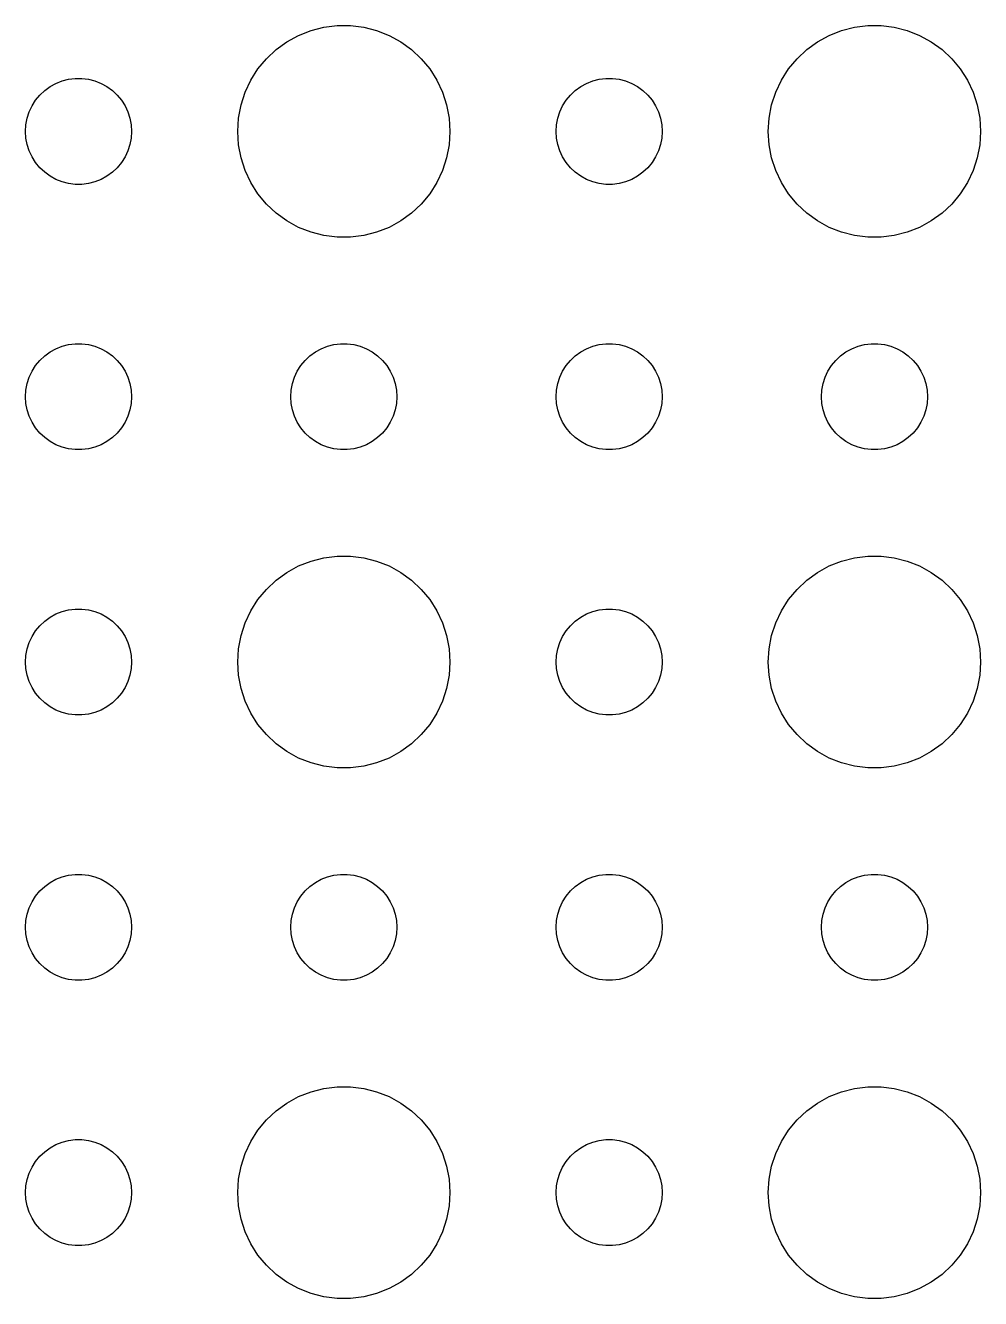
# Model space of a CAD drawing. Header units: metres. Extents: x -142 to 142, y -142 to 142.
# Drawn here: x -69 to -42, y -2.99 to 32.99 of the extents above; entities that cross this region are included whole.
import ezdxf

# ---------------------------------------------------------------- set-up
doc = ezdxf.new("R2010")
doc.units = ezdxf.units.M

msp = doc.modelspace()

# ---------------------------------------------------------------- linework, layer by layer
for p, q in [((-61.2773, 32.7145), (-60.927, 32.8532)), ((-60.927, 32.8532), (-60.5621, 32.9469)), ((-60.5621, 32.9469), (-60.1884, 32.9941)), ((-60.1884, 32.9941), (-59.8116, 32.9941)), ((-59.8116, 32.9941), (-59.4379, 32.9469)), ((-59.4379, 32.9469), (-59.0729, 32.8532)), ((-59.0729, 32.8532), (-58.7227, 32.7145)), ((-46.2773, 32.7145), (-45.927, 32.8532)), ((-45.927, 32.8532), (-45.5621, 32.9469)), ((-45.5621, 32.9469), (-45.1884, 32.9941)), ((-45.1884, 32.9941), (-44.8116, 32.9941)), ((-44.8116, 32.9941), (-44.4379, 32.9469)), ((-44.4379, 32.9469), (-44.0729, 32.8532)), ((-44.0729, 32.8532), (-43.7227, 32.7145)), ((-61.9123, 32.3115), (-61.6075, 32.533)), ((-61.6075, 32.533), (-61.2773, 32.7145)), ((-58.7227, 32.7145), (-58.3925, 32.533)), ((-58.3925, 32.533), (-58.0877, 32.3115)), ((-46.9123, 32.3115), (-46.6075, 32.533)), ((-46.6075, 32.533), (-46.2773, 32.7145)), ((-43.7227, 32.7145), (-43.3925, 32.533)), ((-43.3925, 32.533), (-43.0877, 32.3115)), ((-62.427, 31.7634), (-62.1869, 32.0536)), ((-62.1869, 32.0536), (-61.9123, 32.3115)), ((-58.0877, 32.3115), (-57.8131, 32.0536)), ((-57.8131, 32.0536), (-57.5729, 31.7634)), ((-47.427, 31.7634), (-47.1869, 32.0536)), ((-47.1869, 32.0536), (-46.9123, 32.3115)), ((-43.0877, 32.3115), (-42.8131, 32.0536)), ((-42.8131, 32.0536), (-42.5729, 31.7634)), ((-62.6289, 31.4453), (-62.427, 31.7634)), ((-57.5729, 31.7634), (-57.3711, 31.4453)), ((-47.6289, 31.4453), (-47.427, 31.7634)), ((-42.5729, 31.7634), (-42.3711, 31.4453)), ((-68.3037, 31.2665), (-68.1387, 31.3572)), ((-68.1387, 31.3572), (-67.9635, 31.4266)), ((-67.9635, 31.4266), (-67.7811, 31.4734)), ((-67.7811, 31.4734), (-67.5942, 31.497)), ((-67.5942, 31.497), (-67.4058, 31.497)), ((-67.4058, 31.497), (-67.2189, 31.4734)), ((-67.2189, 31.4734), (-67.0365, 31.4266)), ((-67.0365, 31.4266), (-66.8613, 31.3572)), ((-66.8613, 31.3572), (-66.6963, 31.2665)), ((-62.7893, 31.1044), (-62.6289, 31.4453)), ((-57.3711, 31.4453), (-57.2107, 31.1044)), ((-53.3037, 31.2665), (-53.1387, 31.3572)), ((-53.1387, 31.3572), (-52.9635, 31.4266)), ((-52.9635, 31.4266), (-52.7811, 31.4734)), ((-52.7811, 31.4734), (-52.5942, 31.497)), ((-52.5942, 31.497), (-52.4058, 31.497)), ((-52.4058, 31.497), (-52.2189, 31.4734)), ((-52.2189, 31.4734), (-52.0365, 31.4266)), ((-52.0365, 31.4266), (-51.8613, 31.3572)), ((-51.8613, 31.3572), (-51.6963, 31.2665)), ((-47.7893, 31.1044), (-47.6289, 31.4453)), ((-42.3711, 31.4453), (-42.2107, 31.1044)), ((-68.7135, 30.8817), (-68.5934, 31.0268)), ((-68.5934, 31.0268), (-68.4561, 31.1558)), ((-68.4561, 31.1558), (-68.3037, 31.2665)), ((-66.6963, 31.2665), (-66.5439, 31.1558)), ((-66.5439, 31.1558), (-66.4065, 31.0268)), ((-66.4065, 31.0268), (-66.2865, 30.8817)), ((-62.9057, 30.7461), (-62.7893, 31.1044)), ((-57.2107, 31.1044), (-57.0942, 30.7461)), ((-53.7135, 30.8817), (-53.5934, 31.0268)), ((-53.5934, 31.0268), (-53.4561, 31.1558)), ((-53.4561, 31.1558), (-53.3037, 31.2665)), ((-51.6963, 31.2665), (-51.5439, 31.1558)), ((-51.5439, 31.1558), (-51.4065, 31.0268)), ((-51.4065, 31.0268), (-51.2865, 30.8817)), ((-47.9057, 30.7461), (-47.7893, 31.1044)), ((-42.2107, 31.1044), (-42.0942, 30.7461)), ((-68.8947, 30.5522), (-68.8145, 30.7226)), ((-68.8145, 30.7226), (-68.7135, 30.8817)), ((-66.2865, 30.8817), (-66.1855, 30.7226)), ((-66.1855, 30.7226), (-66.1053, 30.5522)), ((-62.9763, 30.376), (-62.9057, 30.7461)), ((-57.0942, 30.7461), (-57.0237, 30.376)), ((-53.8947, 30.5522), (-53.8145, 30.7226)), ((-53.8145, 30.7226), (-53.7135, 30.8817)), ((-51.2865, 30.8817), (-51.1855, 30.7226)), ((-51.1855, 30.7226), (-51.1053, 30.5522)), ((-47.9763, 30.376), (-47.9057, 30.7461)), ((-42.0942, 30.7461), (-42.0237, 30.376)), ((-68.9882, 30.188), (-68.9529, 30.373)), ((-68.9529, 30.373), (-68.8947, 30.5522)), ((-66.1053, 30.5522), (-66.0471, 30.373)), ((-66.0471, 30.373), (-66.0118, 30.188)), ((-63, 30), (-62.9763, 30.376)), ((-57.0237, 30.376), (-57, 30)), ((-53.9882, 30.188), (-53.9529, 30.373)), ((-53.9529, 30.373), (-53.8947, 30.5522)), ((-51.1053, 30.5522), (-51.0471, 30.373)), ((-51.0471, 30.373), (-51.0118, 30.188)), ((-48, 30), (-47.9763, 30.376)), ((-42.0237, 30.376), (-42, 30)), ((-69, 30), (-68.9882, 30.188)), ((-68.9882, 29.812), (-69, 30)), ((-66.0118, 30.188), (-66, 30)), ((-66, 30), (-66.0118, 29.812)), ((-62.9763, 29.624), (-63, 30)), ((-57, 30), (-57.0237, 29.624)), ((-54, 30), (-53.9882, 30.188)), ((-53.9882, 29.812), (-54, 30)), ((-51.0118, 30.188), (-51, 30)), ((-51, 30), (-51.0118, 29.812)), ((-47.9763, 29.624), (-48, 30)), ((-42, 30), (-42.0237, 29.624)), ((-68.9529, 29.627), (-68.9882, 29.812)), ((-68.8947, 29.4478), (-68.9529, 29.627)), ((-66.0471, 29.627), (-66.1053, 29.4478)), ((-66.0118, 29.812), (-66.0471, 29.627)), ((-62.9057, 29.2539), (-62.9763, 29.624)), ((-57.0237, 29.624), (-57.0942, 29.2539)), ((-53.9529, 29.627), (-53.9882, 29.812)), ((-53.8947, 29.4478), (-53.9529, 29.627)), ((-51.0471, 29.627), (-51.1053, 29.4478)), ((-51.0118, 29.812), (-51.0471, 29.627)), ((-47.9057, 29.2539), (-47.9763, 29.624)), ((-42.0237, 29.624), (-42.0942, 29.2539)), ((-68.8145, 29.2774), (-68.8947, 29.4478)), ((-68.7135, 29.1183), (-68.8145, 29.2774)), ((-66.1855, 29.2774), (-66.2865, 29.1183)), ((-66.1053, 29.4478), (-66.1855, 29.2774)), ((-62.7893, 28.8956), (-62.9057, 29.2539)), ((-57.0942, 29.2539), (-57.2107, 28.8956)), ((-53.8145, 29.2774), (-53.8947, 29.4478)), ((-53.7135, 29.1183), (-53.8145, 29.2774)), ((-51.1855, 29.2774), (-51.2865, 29.1183)), ((-51.1053, 29.4478), (-51.1855, 29.2774)), ((-47.7893, 28.8956), (-47.9057, 29.2539)), ((-42.0942, 29.2539), (-42.2107, 28.8956)), ((-68.5934, 28.9732), (-68.7135, 29.1183)), ((-68.4561, 28.8442), (-68.5934, 28.9732)), ((-68.3037, 28.7335), (-68.4561, 28.8442)), ((-66.5439, 28.8442), (-66.6963, 28.7335)), ((-66.4065, 28.9732), (-66.5439, 28.8442)), ((-66.2865, 29.1183), (-66.4065, 28.9732)), ((-62.6289, 28.5547), (-62.7893, 28.8956)), ((-57.2107, 28.8956), (-57.3711, 28.5547)), ((-53.5934, 28.9732), (-53.7135, 29.1183)), ((-53.4561, 28.8442), (-53.5934, 28.9732)), ((-53.3037, 28.7335), (-53.4561, 28.8442)), ((-51.5439, 28.8442), (-51.6963, 28.7335)), ((-51.4065, 28.9732), (-51.5439, 28.8442)), ((-51.2865, 29.1183), (-51.4065, 28.9732)), ((-47.6289, 28.5547), (-47.7893, 28.8956)), ((-42.2107, 28.8956), (-42.3711, 28.5547)), ((-68.1387, 28.6427), (-68.3037, 28.7335)), ((-67.9635, 28.5734), (-68.1387, 28.6427)), ((-67.7811, 28.5266), (-67.9635, 28.5734)), ((-67.5942, 28.503), (-67.7811, 28.5266)), ((-67.4058, 28.503), (-67.5942, 28.503)), ((-67.2189, 28.5266), (-67.4058, 28.503)), ((-67.0365, 28.5734), (-67.2189, 28.5266)), ((-66.8613, 28.6427), (-67.0365, 28.5734)), ((-66.6963, 28.7335), (-66.8613, 28.6427)), ((-62.427, 28.2366), (-62.6289, 28.5547)), ((-57.3711, 28.5547), (-57.5729, 28.2366)), ((-53.1387, 28.6427), (-53.3037, 28.7335)), ((-52.9635, 28.5734), (-53.1387, 28.6427)), ((-52.7811, 28.5266), (-52.9635, 28.5734)), ((-52.5942, 28.503), (-52.7811, 28.5266)), ((-52.4058, 28.503), (-52.5942, 28.503)), ((-52.2189, 28.5266), (-52.4058, 28.503)), ((-52.0365, 28.5734), (-52.2189, 28.5266)), ((-51.8613, 28.6427), (-52.0365, 28.5734)), ((-51.6963, 28.7335), (-51.8613, 28.6427)), ((-47.427, 28.2366), (-47.6289, 28.5547)), ((-42.3711, 28.5547), (-42.5729, 28.2366)), ((-62.1869, 27.9464), (-62.427, 28.2366)), ((-57.5729, 28.2366), (-57.8131, 27.9464)), ((-47.1869, 27.9464), (-47.427, 28.2366)), ((-42.5729, 28.2366), (-42.8131, 27.9464)), ((-61.9123, 27.6884), (-62.1869, 27.9464)), ((-57.8131, 27.9464), (-58.0877, 27.6884)), ((-46.9123, 27.6884), (-47.1869, 27.9464)), ((-42.8131, 27.9464), (-43.0877, 27.6884)), ((-61.6075, 27.467), (-61.9123, 27.6884)), ((-61.2773, 27.2855), (-61.6075, 27.467)), ((-58.3925, 27.467), (-58.7227, 27.2855)), ((-58.0877, 27.6884), (-58.3925, 27.467)), ((-46.6075, 27.467), (-46.9123, 27.6884)), ((-46.2773, 27.2855), (-46.6075, 27.467)), ((-43.3925, 27.467), (-43.7227, 27.2855)), ((-43.0877, 27.6884), (-43.3925, 27.467)), ((-60.927, 27.1468), (-61.2773, 27.2855)), ((-60.5621, 27.0531), (-60.927, 27.1468)), ((-60.1884, 27.0059), (-60.5621, 27.0531)), ((-59.8116, 27.0059), (-60.1884, 27.0059)), ((-59.4379, 27.0531), (-59.8116, 27.0059)), ((-59.0729, 27.1468), (-59.4379, 27.0531)), ((-58.7227, 27.2855), (-59.0729, 27.1468)), ((-45.927, 27.1468), (-46.2773, 27.2855)), ((-45.5621, 27.0531), (-45.927, 27.1468)), ((-45.1884, 27.0059), (-45.5621, 27.0531)), ((-44.8116, 27.0059), (-45.1884, 27.0059)), ((-44.4379, 27.0531), (-44.8116, 27.0059)), ((-44.0729, 27.1468), (-44.4379, 27.0531)), ((-43.7227, 27.2855), (-44.0729, 27.1468)), ((-68.4561, 23.6558), (-68.3037, 23.7665)), ((-68.3037, 23.7665), (-68.1387, 23.8572)), ((-68.1387, 23.8572), (-67.9635, 23.9266)), ((-67.9635, 23.9266), (-67.7811, 23.9734)), ((-67.7811, 23.9734), (-67.5942, 23.997)), ((-67.5942, 23.997), (-67.4058, 23.997)), ((-67.4058, 23.997), (-67.2189, 23.9734)), ((-67.2189, 23.9734), (-67.0365, 23.9266)), ((-67.0365, 23.9266), (-66.8613, 23.8572)), ((-66.8613, 23.8572), (-66.6963, 23.7665)), ((-66.6963, 23.7665), (-66.5439, 23.6558)), ((-60.9561, 23.6558), (-60.8037, 23.7665)), ((-60.8037, 23.7665), (-60.6387, 23.8572)), ((-60.6387, 23.8572), (-60.4635, 23.9266)), ((-60.4635, 23.9266), (-60.2811, 23.9734)), ((-60.2811, 23.9734), (-60.0942, 23.997)), ((-60.0942, 23.997), (-59.9058, 23.997)), ((-59.9058, 23.997), (-59.7189, 23.9734)), ((-59.7189, 23.9734), (-59.5365, 23.9266)), ((-59.5365, 23.9266), (-59.3613, 23.8572)), ((-59.3613, 23.8572), (-59.1963, 23.7665)), ((-59.1963, 23.7665), (-59.0439, 23.6558)), ((-53.4561, 23.6558), (-53.3037, 23.7665)), ((-53.3037, 23.7665), (-53.1387, 23.8572)), ((-53.1387, 23.8572), (-52.9635, 23.9266)), ((-52.9635, 23.9266), (-52.7811, 23.9734)), ((-52.7811, 23.9734), (-52.5942, 23.997)), ((-52.5942, 23.997), (-52.4058, 23.997)), ((-52.4058, 23.997), (-52.2189, 23.9734)), ((-52.2189, 23.9734), (-52.0365, 23.9266)), ((-52.0365, 23.9266), (-51.8613, 23.8572)), ((-51.8613, 23.8572), (-51.6963, 23.7665)), ((-51.6963, 23.7665), (-51.5439, 23.6558)), ((-45.9561, 23.6558), (-45.8037, 23.7665)), ((-45.8037, 23.7665), (-45.6387, 23.8572)), ((-45.6387, 23.8572), (-45.4635, 23.9266)), ((-45.4635, 23.9266), (-45.2811, 23.9734)), ((-45.2811, 23.9734), (-45.0942, 23.997)), ((-45.0942, 23.997), (-44.9058, 23.997)), ((-44.9058, 23.997), (-44.7189, 23.9734)), ((-44.7189, 23.9734), (-44.5365, 23.9266)), ((-44.5365, 23.9266), (-44.3613, 23.8572)), ((-44.3613, 23.8572), (-44.1963, 23.7665)), ((-44.1963, 23.7665), (-44.0439, 23.6558)), ((-68.7135, 23.3817), (-68.5934, 23.5268)), ((-68.5934, 23.5268), (-68.4561, 23.6558)), ((-66.5439, 23.6558), (-66.4065, 23.5268)), ((-66.4065, 23.5268), (-66.2865, 23.3817)), ((-61.2135, 23.3817), (-61.0934, 23.5268)), ((-61.0934, 23.5268), (-60.9561, 23.6558)), ((-59.0439, 23.6558), (-58.9065, 23.5268)), ((-58.9065, 23.5268), (-58.7865, 23.3817)), ((-53.7135, 23.3817), (-53.5934, 23.5268)), ((-53.5934, 23.5268), (-53.4561, 23.6558)), ((-51.5439, 23.6558), (-51.4065, 23.5268)), ((-51.4065, 23.5268), (-51.2865, 23.3817)), ((-46.2135, 23.3817), (-46.0934, 23.5268)), ((-46.0934, 23.5268), (-45.9561, 23.6558)), ((-44.0439, 23.6558), (-43.9065, 23.5268)), ((-43.9065, 23.5268), (-43.7865, 23.3817)), ((-68.9529, 22.873), (-68.8947, 23.0522)), ((-68.8947, 23.0522), (-68.8145, 23.2226)), ((-68.8145, 23.2226), (-68.7135, 23.3817)), ((-66.2865, 23.3817), (-66.1855, 23.2226)), ((-66.1855, 23.2226), (-66.1053, 23.0522)), ((-66.1053, 23.0522), (-66.0471, 22.873)), ((-61.4529, 22.873), (-61.3947, 23.0522)), ((-61.3947, 23.0522), (-61.3145, 23.2226)), ((-61.3145, 23.2226), (-61.2135, 23.3817)), ((-58.7865, 23.3817), (-58.6855, 23.2226)), ((-58.6855, 23.2226), (-58.6053, 23.0522)), ((-58.6053, 23.0522), (-58.5471, 22.873)), ((-53.9529, 22.873), (-53.8947, 23.0522)), ((-53.8947, 23.0522), (-53.8145, 23.2226)), ((-53.8145, 23.2226), (-53.7135, 23.3817)), ((-51.2865, 23.3817), (-51.1855, 23.2226)), ((-51.1855, 23.2226), (-51.1053, 23.0522)), ((-51.1053, 23.0522), (-51.0471, 22.873)), ((-46.4529, 22.873), (-46.3947, 23.0522)), ((-46.3947, 23.0522), (-46.3145, 23.2226)), ((-46.3145, 23.2226), (-46.2135, 23.3817)), ((-43.7865, 23.3817), (-43.6855, 23.2226)), ((-43.6855, 23.2226), (-43.6053, 23.0522)), ((-43.6053, 23.0522), (-43.5471, 22.873)), ((-69, 22.5), (-68.9882, 22.688)), ((-68.9882, 22.688), (-68.9529, 22.873)), ((-66.0471, 22.873), (-66.0118, 22.688)), ((-66.0118, 22.688), (-66, 22.5)), ((-61.5, 22.5), (-61.4882, 22.688)), ((-61.4882, 22.688), (-61.4529, 22.873)), ((-58.5471, 22.873), (-58.5118, 22.688)), ((-58.5118, 22.688), (-58.5, 22.5)), ((-54, 22.5), (-53.9882, 22.688)), ((-53.9882, 22.688), (-53.9529, 22.873)), ((-51.0471, 22.873), (-51.0118, 22.688)), ((-51.0118, 22.688), (-51, 22.5)), ((-46.5, 22.5), (-46.4882, 22.688)), ((-46.4882, 22.688), (-46.4529, 22.873)), ((-43.5471, 22.873), (-43.5118, 22.688)), ((-43.5118, 22.688), (-43.5, 22.5)), ((-68.9882, 22.312), (-69, 22.5)), ((-66, 22.5), (-66.0118, 22.312)), ((-61.4882, 22.312), (-61.5, 22.5)), ((-58.5, 22.5), (-58.5118, 22.312)), ((-53.9882, 22.312), (-54, 22.5)), ((-51, 22.5), (-51.0118, 22.312)), ((-46.4882, 22.312), (-46.5, 22.5)), ((-43.5, 22.5), (-43.5118, 22.312)), ((-68.9529, 22.127), (-68.9882, 22.312)), ((-68.8947, 21.9478), (-68.9529, 22.127)), ((-66.0471, 22.127), (-66.1053, 21.9478)), ((-66.0118, 22.312), (-66.0471, 22.127)), ((-61.4529, 22.127), (-61.4882, 22.312)), ((-61.3947, 21.9478), (-61.4529, 22.127)), ((-58.5471, 22.127), (-58.6053, 21.9478)), ((-58.5118, 22.312), (-58.5471, 22.127)), ((-53.9529, 22.127), (-53.9882, 22.312)), ((-53.8947, 21.9478), (-53.9529, 22.127)), ((-51.0471, 22.127), (-51.1053, 21.9478)), ((-51.0118, 22.312), (-51.0471, 22.127)), ((-46.4529, 22.127), (-46.4882, 22.312)), ((-46.3947, 21.9478), (-46.4529, 22.127)), ((-43.5471, 22.127), (-43.6053, 21.9478)), ((-43.5118, 22.312), (-43.5471, 22.127)), ((-68.8145, 21.7774), (-68.8947, 21.9478)), ((-68.7135, 21.6183), (-68.8145, 21.7774)), ((-68.5934, 21.4732), (-68.7135, 21.6183)), ((-66.2865, 21.6183), (-66.4065, 21.4732)), ((-66.1855, 21.7774), (-66.2865, 21.6183)), ((-66.1053, 21.9478), (-66.1855, 21.7774)), ((-61.3145, 21.7774), (-61.3947, 21.9478)), ((-61.2135, 21.6183), (-61.3145, 21.7774)), ((-61.0934, 21.4732), (-61.2135, 21.6183)), ((-58.7865, 21.6183), (-58.9065, 21.4732)), ((-58.6855, 21.7774), (-58.7865, 21.6183)), ((-58.6053, 21.9478), (-58.6855, 21.7774)), ((-53.8145, 21.7774), (-53.8947, 21.9478)), ((-53.7135, 21.6183), (-53.8145, 21.7774)), ((-53.5934, 21.4732), (-53.7135, 21.6183)), ((-51.2865, 21.6183), (-51.4065, 21.4732)), ((-51.1855, 21.7774), (-51.2865, 21.6183)), ((-51.1053, 21.9478), (-51.1855, 21.7774)), ((-46.3145, 21.7774), (-46.3947, 21.9478)), ((-46.2135, 21.6183), (-46.3145, 21.7774)), ((-46.0934, 21.4732), (-46.2135, 21.6183)), ((-43.7865, 21.6183), (-43.9065, 21.4732)), ((-43.6855, 21.7774), (-43.7865, 21.6183)), ((-43.6053, 21.9478), (-43.6855, 21.7774)), ((-68.4561, 21.3442), (-68.5934, 21.4732)), ((-68.3037, 21.2335), (-68.4561, 21.3442)), ((-68.1387, 21.1427), (-68.3037, 21.2335)), ((-66.6963, 21.2335), (-66.8613, 21.1427)), ((-66.5439, 21.3442), (-66.6963, 21.2335)), ((-66.4065, 21.4732), (-66.5439, 21.3442)), ((-60.9561, 21.3442), (-61.0934, 21.4732)), ((-60.8037, 21.2335), (-60.9561, 21.3442)), ((-60.6387, 21.1427), (-60.8037, 21.2335)), ((-59.1963, 21.2335), (-59.3613, 21.1427)), ((-59.0439, 21.3442), (-59.1963, 21.2335)), ((-58.9065, 21.4732), (-59.0439, 21.3442)), ((-53.4561, 21.3442), (-53.5934, 21.4732)), ((-53.3037, 21.2335), (-53.4561, 21.3442)), ((-53.1387, 21.1427), (-53.3037, 21.2335)), ((-51.6963, 21.2335), (-51.8613, 21.1427)), ((-51.5439, 21.3442), (-51.6963, 21.2335)), ((-51.4065, 21.4732), (-51.5439, 21.3442)), ((-45.9561, 21.3442), (-46.0934, 21.4732)), ((-45.8037, 21.2335), (-45.9561, 21.3442)), ((-45.6387, 21.1427), (-45.8037, 21.2335)), ((-44.1963, 21.2335), (-44.3613, 21.1427)), ((-44.0439, 21.3442), (-44.1963, 21.2335)), ((-43.9065, 21.4732), (-44.0439, 21.3442)), ((-67.9635, 21.0734), (-68.1387, 21.1427)), ((-67.7811, 21.0266), (-67.9635, 21.0734)), ((-67.5942, 21.003), (-67.7811, 21.0266)), ((-67.4058, 21.003), (-67.5942, 21.003)), ((-67.2189, 21.0266), (-67.4058, 21.003)), ((-67.0365, 21.0734), (-67.2189, 21.0266)), ((-66.8613, 21.1427), (-67.0365, 21.0734)), ((-60.4635, 21.0734), (-60.6387, 21.1427)), ((-60.2811, 21.0266), (-60.4635, 21.0734)), ((-60.0942, 21.003), (-60.2811, 21.0266)), ((-59.9058, 21.003), (-60.0942, 21.003)), ((-59.7189, 21.0266), (-59.9058, 21.003)), ((-59.5365, 21.0734), (-59.7189, 21.0266)), ((-59.3613, 21.1427), (-59.5365, 21.0734)), ((-52.9635, 21.0734), (-53.1387, 21.1427)), ((-52.7811, 21.0266), (-52.9635, 21.0734)), ((-52.5942, 21.003), (-52.7811, 21.0266)), ((-52.4058, 21.003), (-52.5942, 21.003)), ((-52.2189, 21.0266), (-52.4058, 21.003)), ((-52.0365, 21.0734), (-52.2189, 21.0266)), ((-51.8613, 21.1427), (-52.0365, 21.0734)), ((-45.4635, 21.0734), (-45.6387, 21.1427)), ((-45.2811, 21.0266), (-45.4635, 21.0734)), ((-45.0942, 21.003), (-45.2811, 21.0266)), ((-44.9058, 21.003), (-45.0942, 21.003)), ((-44.7189, 21.0266), (-44.9058, 21.003)), ((-44.5365, 21.0734), (-44.7189, 21.0266)), ((-44.3613, 21.1427), (-44.5365, 21.0734)), ((-60.5621, 17.9469), (-60.1884, 17.9941)), ((-60.1884, 17.9941), (-59.8116, 17.9941)), ((-59.8116, 17.9941), (-59.4379, 17.9469)), ((-45.5621, 17.9469), (-45.1884, 17.9941)), ((-45.1884, 17.9941), (-44.8116, 17.9941)), ((-44.8116, 17.9941), (-44.4379, 17.9469)), ((-61.6075, 17.533), (-61.2773, 17.7145)), ((-61.2773, 17.7145), (-60.927, 17.8532)), ((-60.927, 17.8532), (-60.5621, 17.9469)), ((-59.4379, 17.9469), (-59.0729, 17.8532)), ((-59.0729, 17.8532), (-58.7227, 17.7145)), ((-58.7227, 17.7145), (-58.3925, 17.533)), ((-46.6075, 17.533), (-46.2773, 17.7145)), ((-46.2773, 17.7145), (-45.927, 17.8532)), ((-45.927, 17.8532), (-45.5621, 17.9469)), ((-44.4379, 17.9469), (-44.0729, 17.8532)), ((-44.0729, 17.8532), (-43.7227, 17.7145)), ((-43.7227, 17.7145), (-43.3925, 17.533)), ((-62.1869, 17.0536), (-61.9123, 17.3115)), ((-61.9123, 17.3115), (-61.6075, 17.533)), ((-58.3925, 17.533), (-58.0877, 17.3115)), ((-58.0877, 17.3115), (-57.8131, 17.0536)), ((-47.1869, 17.0536), (-46.9123, 17.3115)), ((-46.9123, 17.3115), (-46.6075, 17.533)), ((-43.3925, 17.533), (-43.0877, 17.3115)), ((-43.0877, 17.3115), (-42.8131, 17.0536)), ((-62.427, 16.7634), (-62.1869, 17.0536)), ((-57.8131, 17.0536), (-57.5729, 16.7634)), ((-47.427, 16.7634), (-47.1869, 17.0536)), ((-42.8131, 17.0536), (-42.5729, 16.7634)), ((-62.6289, 16.4453), (-62.427, 16.7634)), ((-57.5729, 16.7634), (-57.3711, 16.4453)), ((-47.6289, 16.4453), (-47.427, 16.7634)), ((-42.5729, 16.7634), (-42.3711, 16.4453)), ((-68.4561, 16.1558), (-68.3037, 16.2665)), ((-68.3037, 16.2665), (-68.1387, 16.3572)), ((-68.1387, 16.3572), (-67.9635, 16.4266)), ((-67.9635, 16.4266), (-67.7811, 16.4734)), ((-67.7811, 16.4734), (-67.5942, 16.497)), ((-67.5942, 16.497), (-67.4058, 16.497)), ((-67.4058, 16.497), (-67.2189, 16.4734)), ((-67.2189, 16.4734), (-67.0365, 16.4266)), ((-67.0365, 16.4266), (-66.8613, 16.3572)), ((-66.8613, 16.3572), (-66.6963, 16.2665)), ((-66.6963, 16.2665), (-66.5439, 16.1558)), ((-62.7893, 16.1044), (-62.6289, 16.4453)), ((-57.3711, 16.4453), (-57.2107, 16.1044)), ((-53.4561, 16.1558), (-53.3037, 16.2665)), ((-53.3037, 16.2665), (-53.1387, 16.3572)), ((-53.1387, 16.3572), (-52.9635, 16.4266)), ((-52.9635, 16.4266), (-52.7811, 16.4734)), ((-52.7811, 16.4734), (-52.5942, 16.497)), ((-52.5942, 16.497), (-52.4058, 16.497)), ((-52.4058, 16.497), (-52.2189, 16.4734)), ((-52.2189, 16.4734), (-52.0365, 16.4266)), ((-52.0365, 16.4266), (-51.8613, 16.3572)), ((-51.8613, 16.3572), (-51.6963, 16.2665)), ((-51.6963, 16.2665), (-51.5439, 16.1558)), ((-47.7893, 16.1044), (-47.6289, 16.4453)), ((-42.3711, 16.4453), (-42.2107, 16.1044)), ((-68.8145, 15.7226), (-68.7135, 15.8817)), ((-68.7135, 15.8817), (-68.5934, 16.0268)), ((-68.5934, 16.0268), (-68.4561, 16.1558)), ((-66.5439, 16.1558), (-66.4065, 16.0268)), ((-66.4065, 16.0268), (-66.2865, 15.8817)), ((-66.2865, 15.8817), (-66.1855, 15.7226)), ((-62.9057, 15.7461), (-62.7893, 16.1044)), ((-57.2107, 16.1044), (-57.0942, 15.7461)), ((-53.8145, 15.7226), (-53.7135, 15.8817)), ((-53.7135, 15.8817), (-53.5934, 16.0268)), ((-53.5934, 16.0268), (-53.4561, 16.1558)), ((-51.5439, 16.1558), (-51.4065, 16.0268)), ((-51.4065, 16.0268), (-51.2865, 15.8817)), ((-51.2865, 15.8817), (-51.1855, 15.7226)), ((-47.9057, 15.7461), (-47.7893, 16.1044)), ((-42.2107, 16.1044), (-42.0942, 15.7461)), ((-68.9529, 15.373), (-68.8947, 15.5522)), ((-68.8947, 15.5522), (-68.8145, 15.7226)), ((-66.1855, 15.7226), (-66.1053, 15.5522)), ((-66.1053, 15.5522), (-66.0471, 15.373)), ((-62.9763, 15.376), (-62.9057, 15.7461)), ((-57.0942, 15.7461), (-57.0237, 15.376)), ((-53.9529, 15.373), (-53.8947, 15.5522)), ((-53.8947, 15.5522), (-53.8145, 15.7226)), ((-51.1855, 15.7226), (-51.1053, 15.5522)), ((-51.1053, 15.5522), (-51.0471, 15.373)), ((-47.9763, 15.376), (-47.9057, 15.7461)), ((-42.0942, 15.7461), (-42.0237, 15.376)), ((-69, 15), (-68.9882, 15.188)), ((-68.9882, 15.188), (-68.9529, 15.373)), ((-66.0471, 15.373), (-66.0118, 15.188)), ((-66.0118, 15.188), (-66, 15)), ((-63, 15), (-62.9763, 15.376)), ((-57.0237, 15.376), (-57, 15)), ((-54, 15), (-53.9882, 15.188)), ((-53.9882, 15.188), (-53.9529, 15.373)), ((-51.0471, 15.373), (-51.0118, 15.188)), ((-51.0118, 15.188), (-51, 15)), ((-48, 15), (-47.9763, 15.376)), ((-42.0237, 15.376), (-42, 15)), ((-68.9882, 14.812), (-69, 15)), ((-68.9529, 14.627), (-68.9882, 14.812)), ((-66.0118, 14.812), (-66.0471, 14.627)), ((-66, 15), (-66.0118, 14.812)), ((-62.9763, 14.624), (-63, 15)), ((-57, 15), (-57.0237, 14.624)), ((-53.9882, 14.812), (-54, 15)), ((-53.9529, 14.627), (-53.9882, 14.812)), ((-51.0118, 14.812), (-51.0471, 14.627)), ((-51, 15), (-51.0118, 14.812)), ((-47.9763, 14.624), (-48, 15)), ((-42, 15), (-42.0237, 14.624)), ((-68.8947, 14.4478), (-68.9529, 14.627)), ((-68.8145, 14.2774), (-68.8947, 14.4478)), ((-66.1053, 14.4478), (-66.1855, 14.2774)), ((-66.0471, 14.627), (-66.1053, 14.4478)), ((-62.9057, 14.2539), (-62.9763, 14.624)), ((-57.0237, 14.624), (-57.0942, 14.2539)), ((-53.8947, 14.4478), (-53.9529, 14.627)), ((-53.8145, 14.2774), (-53.8947, 14.4478)), ((-51.1053, 14.4478), (-51.1855, 14.2774)), ((-51.0471, 14.627), (-51.1053, 14.4478)), ((-47.9057, 14.2539), (-47.9763, 14.624)), ((-42.0237, 14.624), (-42.0942, 14.2539)), ((-68.7135, 14.1183), (-68.8145, 14.2774)), ((-68.5934, 13.9732), (-68.7135, 14.1183)), ((-66.2865, 14.1183), (-66.4065, 13.9732)), ((-66.1855, 14.2774), (-66.2865, 14.1183)), ((-62.7893, 13.8956), (-62.9057, 14.2539)), ((-57.0942, 14.2539), (-57.2107, 13.8956)), ((-53.7135, 14.1183), (-53.8145, 14.2774)), ((-53.5934, 13.9732), (-53.7135, 14.1183)), ((-51.2865, 14.1183), (-51.4065, 13.9732)), ((-51.1855, 14.2774), (-51.2865, 14.1183)), ((-47.7893, 13.8956), (-47.9057, 14.2539)), ((-42.0942, 14.2539), (-42.2107, 13.8956)), ((-68.4561, 13.8442), (-68.5934, 13.9732)), ((-68.3037, 13.7335), (-68.4561, 13.8442)), ((-68.1387, 13.6427), (-68.3037, 13.7335)), ((-66.6963, 13.7335), (-66.8613, 13.6427)), ((-66.5439, 13.8442), (-66.6963, 13.7335)), ((-66.4065, 13.9732), (-66.5439, 13.8442)), ((-62.6289, 13.5547), (-62.7893, 13.8956)), ((-57.2107, 13.8956), (-57.3711, 13.5547)), ((-53.4561, 13.8442), (-53.5934, 13.9732)), ((-53.3037, 13.7335), (-53.4561, 13.8442)), ((-53.1387, 13.6427), (-53.3037, 13.7335)), ((-51.6963, 13.7335), (-51.8613, 13.6427)), ((-51.5439, 13.8442), (-51.6963, 13.7335)), ((-51.4065, 13.9732), (-51.5439, 13.8442)), ((-47.6289, 13.5547), (-47.7893, 13.8956)), ((-42.2107, 13.8956), (-42.3711, 13.5547)), ((-67.9635, 13.5734), (-68.1387, 13.6427)), ((-67.7811, 13.5266), (-67.9635, 13.5734)), ((-67.5942, 13.5029), (-67.7811, 13.5266)), ((-67.4058, 13.5029), (-67.5942, 13.5029)), ((-67.2189, 13.5266), (-67.4058, 13.5029)), ((-67.0365, 13.5734), (-67.2189, 13.5266)), ((-66.8613, 13.6427), (-67.0365, 13.5734)), ((-62.427, 13.2366), (-62.6289, 13.5547)), ((-57.3711, 13.5547), (-57.5729, 13.2366)), ((-52.9635, 13.5734), (-53.1387, 13.6427)), ((-52.7811, 13.5266), (-52.9635, 13.5734)), ((-52.5942, 13.5029), (-52.7811, 13.5266)), ((-52.4058, 13.5029), (-52.5942, 13.5029)), ((-52.2189, 13.5266), (-52.4058, 13.5029)), ((-52.0365, 13.5734), (-52.2189, 13.5266)), ((-51.8613, 13.6427), (-52.0365, 13.5734)), ((-47.427, 13.2366), (-47.6289, 13.5547)), ((-42.3711, 13.5547), (-42.5729, 13.2366)), ((-62.1869, 12.9464), (-62.427, 13.2366)), ((-57.5729, 13.2366), (-57.8131, 12.9464)), ((-47.1869, 12.9464), (-47.427, 13.2366)), ((-42.5729, 13.2366), (-42.8131, 12.9464)), ((-61.9123, 12.6884), (-62.1869, 12.9464)), ((-61.6075, 12.467), (-61.9123, 12.6884)), ((-58.0877, 12.6884), (-58.3925, 12.467)), ((-57.8131, 12.9464), (-58.0877, 12.6884)), ((-46.9123, 12.6884), (-47.1869, 12.9464)), ((-46.6075, 12.467), (-46.9123, 12.6884)), ((-43.0877, 12.6884), (-43.3925, 12.467)), ((-42.8131, 12.9464), (-43.0877, 12.6884)), ((-61.2773, 12.2855), (-61.6075, 12.467)), ((-60.927, 12.1468), (-61.2773, 12.2855)), ((-58.7227, 12.2855), (-59.0729, 12.1468)), ((-58.3925, 12.467), (-58.7227, 12.2855)), ((-46.2773, 12.2855), (-46.6075, 12.467)), ((-45.927, 12.1468), (-46.2773, 12.2855)), ((-43.7227, 12.2855), (-44.0729, 12.1468)), ((-43.3925, 12.467), (-43.7227, 12.2855)), ((-60.5621, 12.0531), (-60.927, 12.1468)), ((-60.1884, 12.0059), (-60.5621, 12.0531)), ((-59.8116, 12.0059), (-60.1884, 12.0059)), ((-59.4379, 12.0531), (-59.8116, 12.0059)), ((-59.0729, 12.1468), (-59.4379, 12.0531)), ((-45.5621, 12.0531), (-45.927, 12.1468)), ((-45.1884, 12.0059), (-45.5621, 12.0531)), ((-44.8116, 12.0059), (-45.1884, 12.0059)), ((-44.4379, 12.0531), (-44.8116, 12.0059)), ((-44.0729, 12.1468), (-44.4379, 12.0531)), ((-68.5934, 8.52681), (-68.4561, 8.65576)), ((-68.4561, 8.65576), (-68.3037, 8.76648)), ((-68.3037, 8.76648), (-68.1387, 8.85724)), ((-68.1387, 8.85724), (-67.9635, 8.92657)), ((-67.9635, 8.92657), (-67.7811, 8.97342)), ((-67.7811, 8.97342), (-67.5942, 8.99704)), ((-67.5942, 8.99704), (-67.4058, 8.99704)), ((-67.4058, 8.99704), (-67.2189, 8.97342)), ((-67.2189, 8.97342), (-67.0365, 8.92657)), ((-67.0365, 8.92657), (-66.8613, 8.85724)), ((-66.8613, 8.85724), (-66.6963, 8.76648)), ((-66.6963, 8.76648), (-66.5439, 8.65576)), ((-66.5439, 8.65576), (-66.4065, 8.52681)), ((-61.0934, 8.52681), (-60.9561, 8.65576)), ((-60.9561, 8.65576), (-60.8037, 8.76648)), ((-60.8037, 8.76648), (-60.6387, 8.85724)), ((-60.6387, 8.85724), (-60.4635, 8.92657)), ((-60.4635, 8.92657), (-60.2811, 8.97342)), ((-60.2811, 8.97342), (-60.0942, 8.99704)), ((-60.0942, 8.99704), (-59.9058, 8.99704)), ((-59.9058, 8.99704), (-59.7189, 8.97342)), ((-59.7189, 8.97342), (-59.5365, 8.92657)), ((-59.5365, 8.92657), (-59.3613, 8.85724)), ((-59.3613, 8.85724), (-59.1963, 8.76648)), ((-59.1963, 8.76648), (-59.0439, 8.65576)), ((-59.0439, 8.65576), (-58.9065, 8.52681)), ((-53.5934, 8.52681), (-53.4561, 8.65576)), ((-53.4561, 8.65576), (-53.3037, 8.76648)), ((-53.3037, 8.76648), (-53.1387, 8.85724)), ((-53.1387, 8.85724), (-52.9635, 8.92657)), ((-52.9635, 8.92657), (-52.7811, 8.97342)), ((-52.7811, 8.97342), (-52.5942, 8.99704)), ((-52.5942, 8.99704), (-52.4058, 8.99704)), ((-52.4058, 8.99704), (-52.2189, 8.97342)), ((-52.2189, 8.97342), (-52.0365, 8.92657)), ((-52.0365, 8.92657), (-51.8613, 8.85724)), ((-51.8613, 8.85724), (-51.6963, 8.76648)), ((-51.6963, 8.76648), (-51.5439, 8.65576)), ((-51.5439, 8.65576), (-51.4065, 8.52681)), ((-46.0934, 8.52681), (-45.9561, 8.65576)), ((-45.9561, 8.65576), (-45.8037, 8.76648)), ((-45.8037, 8.76648), (-45.6387, 8.85724)), ((-45.6387, 8.85724), (-45.4635, 8.92657)), ((-45.4635, 8.92657), (-45.2811, 8.97342)), ((-45.2811, 8.97342), (-45.0942, 8.99704)), ((-45.0942, 8.99704), (-44.9058, 8.99704)), ((-44.9058, 8.99704), (-44.7189, 8.97342)), ((-44.7189, 8.97342), (-44.5365, 8.92657)), ((-44.5365, 8.92657), (-44.3613, 8.85724)), ((-44.3613, 8.85724), (-44.1963, 8.76648)), ((-44.1963, 8.76648), (-44.0439, 8.65576)), ((-44.0439, 8.65576), (-43.9065, 8.52681)), ((-68.8145, 8.22263), (-68.7135, 8.38167)), ((-68.7135, 8.38167), (-68.5934, 8.52681)), ((-66.4065, 8.52681), (-66.2865, 8.38167)), ((-66.2865, 8.38167), (-66.1855, 8.22263)), ((-61.3145, 8.22263), (-61.2135, 8.38167)), ((-61.2135, 8.38167), (-61.0934, 8.52681)), ((-58.9065, 8.52681), (-58.7865, 8.38167)), ((-58.7865, 8.38167), (-58.6855, 8.22263)), ((-53.8145, 8.22263), (-53.7135, 8.38167)), ((-53.7135, 8.38167), (-53.5934, 8.52681)), ((-51.4065, 8.52681), (-51.2865, 8.38167)), ((-51.2865, 8.38167), (-51.1855, 8.22263)), ((-46.3145, 8.22263), (-46.2135, 8.38167)), ((-46.2135, 8.38167), (-46.0934, 8.52681)), ((-43.9065, 8.52681), (-43.7865, 8.38167)), ((-43.7865, 8.38167), (-43.6855, 8.22263)), ((-68.9529, 7.87303), (-68.8947, 8.05219)), ((-68.8947, 8.05219), (-68.8145, 8.22263)), ((-66.1855, 8.22263), (-66.1053, 8.05219)), ((-66.1053, 8.05219), (-66.0471, 7.87303)), ((-61.4529, 7.87303), (-61.3947, 8.05219)), ((-61.3947, 8.05219), (-61.3145, 8.22263)), ((-58.6855, 8.22263), (-58.6053, 8.05219)), ((-58.6053, 8.05219), (-58.5471, 7.87303)), ((-53.9529, 7.87303), (-53.8947, 8.05219)), ((-53.8947, 8.05219), (-53.8145, 8.22263)), ((-51.1855, 8.22263), (-51.1053, 8.05219)), ((-51.1053, 8.05219), (-51.0471, 7.87303)), ((-46.4529, 7.87303), (-46.3947, 8.05219)), ((-46.3947, 8.05219), (-46.3145, 8.22263)), ((-43.6855, 8.22263), (-43.6053, 8.05219)), ((-43.6053, 8.05219), (-43.5471, 7.87303)), ((-69, 7.5), (-68.9882, 7.68799)), ((-68.9882, 7.68799), (-68.9529, 7.87303)), ((-66.0471, 7.87303), (-66.0118, 7.68799)), ((-66.0118, 7.68799), (-66, 7.5)), ((-61.5, 7.5), (-61.4882, 7.68799)), ((-61.4882, 7.68799), (-61.4529, 7.87303)), ((-58.5471, 7.87303), (-58.5118, 7.68799)), ((-58.5118, 7.68799), (-58.5, 7.5)), ((-54, 7.5), (-53.9882, 7.68799)), ((-53.9882, 7.68799), (-53.9529, 7.87303)), ((-51.0471, 7.87303), (-51.0118, 7.68799)), ((-51.0118, 7.68799), (-51, 7.5)), ((-46.5, 7.5), (-46.4882, 7.68799)), ((-46.4882, 7.68799), (-46.4529, 7.87303)), ((-43.5471, 7.87303), (-43.5118, 7.68799)), ((-43.5118, 7.68799), (-43.5, 7.5)), ((-68.9882, 7.312), (-69, 7.5)), ((-68.9529, 7.12695), (-68.9882, 7.312)), ((-66.0118, 7.312), (-66.0471, 7.12695)), ((-66, 7.5), (-66.0118, 7.312)), ((-61.4882, 7.312), (-61.5, 7.5)), ((-61.4529, 7.12695), (-61.4882, 7.312)), ((-58.5118, 7.312), (-58.5471, 7.12695)), ((-58.5, 7.5), (-58.5118, 7.312)), ((-53.9882, 7.312), (-54, 7.5)), ((-53.9529, 7.12695), (-53.9882, 7.312)), ((-51.0118, 7.312), (-51.0471, 7.12695)), ((-51, 7.5), (-51.0118, 7.312)), ((-46.4882, 7.312), (-46.5, 7.5)), ((-46.4529, 7.12695), (-46.4882, 7.312)), ((-43.5118, 7.312), (-43.5471, 7.12695)), ((-43.5, 7.5), (-43.5118, 7.312)), ((-68.8947, 6.9478), (-68.9529, 7.12695)), ((-68.8145, 6.77736), (-68.8947, 6.9478)), ((-66.1053, 6.9478), (-66.1855, 6.77736)), ((-66.0471, 7.12695), (-66.1053, 6.9478)), ((-61.3947, 6.9478), (-61.4529, 7.12695)), ((-61.3145, 6.77736), (-61.3947, 6.9478)), ((-58.6053, 6.9478), (-58.6855, 6.77736)), ((-58.5471, 7.12695), (-58.6053, 6.9478)), ((-53.8947, 6.9478), (-53.9529, 7.12695)), ((-53.8145, 6.77736), (-53.8947, 6.9478)), ((-51.1053, 6.9478), (-51.1855, 6.77736)), ((-51.0471, 7.12695), (-51.1053, 6.9478)), ((-46.3947, 6.9478), (-46.4529, 7.12695)), ((-46.3145, 6.77736), (-46.3947, 6.9478)), ((-43.6053, 6.9478), (-43.6855, 6.77736)), ((-43.5471, 7.12695), (-43.6053, 6.9478)), ((-68.7135, 6.61832), (-68.8145, 6.77736)), ((-68.5934, 6.47318), (-68.7135, 6.61832)), ((-66.2865, 6.61832), (-66.4065, 6.47318)), ((-66.1855, 6.77736), (-66.2865, 6.61832)), ((-61.2135, 6.61832), (-61.3145, 6.77736)), ((-61.0934, 6.47318), (-61.2135, 6.61832)), ((-58.7865, 6.61832), (-58.9065, 6.47318)), ((-58.6855, 6.77736), (-58.7865, 6.61832)), ((-53.7135, 6.61832), (-53.8145, 6.77736)), ((-53.5934, 6.47318), (-53.7135, 6.61832)), ((-51.2865, 6.61832), (-51.4065, 6.47318)), ((-51.1855, 6.77736), (-51.2865, 6.61832)), ((-46.2135, 6.61832), (-46.3145, 6.77736)), ((-46.0934, 6.47318), (-46.2135, 6.61832)), ((-43.7865, 6.61832), (-43.9065, 6.47318)), ((-43.6855, 6.77736), (-43.7865, 6.61832)), ((-68.4561, 6.34422), (-68.5934, 6.47318)), ((-68.3037, 6.23351), (-68.4561, 6.34422)), ((-68.1387, 6.14275), (-68.3037, 6.23351)), ((-67.9635, 6.07341), (-68.1387, 6.14275)), ((-66.8613, 6.14275), (-67.0365, 6.07341)), ((-66.6963, 6.23351), (-66.8613, 6.14275)), ((-66.5439, 6.34422), (-66.6963, 6.23351)), ((-66.4065, 6.47318), (-66.5439, 6.34422)), ((-60.9561, 6.34422), (-61.0934, 6.47318)), ((-60.8037, 6.23351), (-60.9561, 6.34422)), ((-60.6387, 6.14275), (-60.8037, 6.23351)), ((-60.4635, 6.07341), (-60.6387, 6.14275)), ((-59.3613, 6.14275), (-59.5365, 6.07341)), ((-59.1963, 6.23351), (-59.3613, 6.14275)), ((-59.0439, 6.34422), (-59.1963, 6.23351)), ((-58.9065, 6.47318), (-59.0439, 6.34422)), ((-53.4561, 6.34422), (-53.5934, 6.47318)), ((-53.3037, 6.23351), (-53.4561, 6.34422)), ((-53.1387, 6.14275), (-53.3037, 6.23351)), ((-52.9635, 6.07341), (-53.1387, 6.14275)), ((-51.8613, 6.14275), (-52.0365, 6.07341)), ((-51.6963, 6.23351), (-51.8613, 6.14275)), ((-51.5439, 6.34422), (-51.6963, 6.23351)), ((-51.4065, 6.47318), (-51.5439, 6.34422)), ((-45.9561, 6.34422), (-46.0934, 6.47318)), ((-45.8037, 6.23351), (-45.9561, 6.34422)), ((-45.6387, 6.14275), (-45.8037, 6.23351)), ((-45.4635, 6.07341), (-45.6387, 6.14275)), ((-44.3613, 6.14275), (-44.5365, 6.07341)), ((-44.1963, 6.23351), (-44.3613, 6.14275)), ((-44.0439, 6.34422), (-44.1963, 6.23351)), ((-43.9065, 6.47318), (-44.0439, 6.34422)), ((-67.7811, 6.02657), (-67.9635, 6.07341)), ((-67.5942, 6.00294), (-67.7811, 6.02657)), ((-67.4058, 6.00294), (-67.5942, 6.00294)), ((-67.2189, 6.02657), (-67.4058, 6.00294)), ((-67.0365, 6.07341), (-67.2189, 6.02657)), ((-60.2811, 6.02657), (-60.4635, 6.07341)), ((-60.0942, 6.00294), (-60.2811, 6.02657)), ((-59.9058, 6.00294), (-60.0942, 6.00294)), ((-59.7189, 6.02657), (-59.9058, 6.00294)), ((-59.5365, 6.07341), (-59.7189, 6.02657)), ((-52.7811, 6.02657), (-52.9635, 6.07341)), ((-52.5942, 6.00294), (-52.7811, 6.02657)), ((-52.4058, 6.00294), (-52.5942, 6.00294)), ((-52.2189, 6.02657), (-52.4058, 6.00294)), ((-52.0365, 6.07341), (-52.2189, 6.02657)), ((-45.2811, 6.02657), (-45.4635, 6.07341)), ((-45.0942, 6.00294), (-45.2811, 6.02657)), ((-44.9058, 6.00294), (-45.0942, 6.00294)), ((-44.7189, 6.02657), (-44.9058, 6.00294)), ((-44.5365, 6.07341), (-44.7189, 6.02657)), ((-60.927, 2.85316), (-60.5621, 2.94685)), ((-60.5621, 2.94685), (-60.1884, 2.99408)), ((-60.1884, 2.99408), (-59.8116, 2.99408)), ((-59.8116, 2.99408), (-59.4379, 2.94685)), ((-59.4379, 2.94685), (-59.0729, 2.85316)), ((-45.927, 2.85316), (-45.5621, 2.94685)), ((-45.5621, 2.94685), (-45.1884, 2.99408)), ((-45.1884, 2.99408), (-44.8116, 2.99408)), ((-44.8116, 2.99408), (-44.4379, 2.94685)), ((-44.4379, 2.94685), (-44.0729, 2.85316)), ((-61.9123, 2.31154), (-61.6075, 2.53297)), ((-61.6075, 2.53297), (-61.2773, 2.71448)), ((-61.2773, 2.71448), (-60.927, 2.85316)), ((-59.0729, 2.85316), (-58.7227, 2.71448)), ((-58.7227, 2.71448), (-58.3925, 2.53297)), ((-58.3925, 2.53297), (-58.0877, 2.31154)), ((-46.9123, 2.31154), (-46.6075, 2.53297)), ((-46.6075, 2.53297), (-46.2773, 2.71448)), ((-46.2773, 2.71448), (-45.927, 2.85316)), ((-44.0729, 2.85316), (-43.7227, 2.71448)), ((-43.7227, 2.71448), (-43.3925, 2.53297)), ((-43.3925, 2.53297), (-43.0877, 2.31154)), ((-62.1869, 2.05363), (-61.9123, 2.31154)), ((-58.0877, 2.31154), (-57.8131, 2.05363)), ((-47.1869, 2.05363), (-46.9123, 2.31154)), ((-43.0877, 2.31154), (-42.8131, 2.05363)), ((-62.427, 1.76335), (-62.1869, 2.05363)), ((-57.8131, 2.05363), (-57.5729, 1.76335)), ((-47.427, 1.76335), (-47.1869, 2.05363)), ((-42.8131, 2.05363), (-42.5729, 1.76335)), ((-67.9635, 1.42657), (-67.7811, 1.47342)), ((-67.7811, 1.47342), (-67.5942, 1.49704)), ((-67.5942, 1.49704), (-67.4058, 1.49704)), ((-67.4058, 1.49704), (-67.2189, 1.47342)), ((-67.2189, 1.47342), (-67.0365, 1.42657)), ((-62.7893, 1.10437), (-62.6289, 1.44525)), ((-62.6289, 1.44525), (-62.427, 1.76335)), ((-57.5729, 1.76335), (-57.3711, 1.44525)), ((-57.3711, 1.44525), (-57.2107, 1.10437)), ((-52.9635, 1.42657), (-52.7811, 1.47342)), ((-52.7811, 1.47342), (-52.5942, 1.49704)), ((-52.5942, 1.49704), (-52.4058, 1.49704)), ((-52.4058, 1.49704), (-52.2189, 1.47342)), ((-52.2189, 1.47342), (-52.0365, 1.42657)), ((-47.7893, 1.10437), (-47.6289, 1.44525)), ((-47.6289, 1.44525), (-47.427, 1.76335)), ((-42.5729, 1.76335), (-42.3711, 1.44525)), ((-42.3711, 1.44525), (-42.2107, 1.10437)), ((-68.5934, 1.02681), (-68.4561, 1.15576)), ((-68.4561, 1.15576), (-68.3037, 1.26648)), ((-68.3037, 1.26648), (-68.1387, 1.35724)), ((-68.1387, 1.35724), (-67.9635, 1.42657)), ((-67.0365, 1.42657), (-66.8613, 1.35724)), ((-66.8613, 1.35724), (-66.6963, 1.26648)), ((-66.6963, 1.26648), (-66.5439, 1.15576)), ((-66.5439, 1.15576), (-66.4065, 1.02681)), ((-62.9057, 0.74606), (-62.7893, 1.10437)), ((-57.2107, 1.10437), (-57.0942, 0.74606)), ((-53.5934, 1.02681), (-53.4561, 1.15576)), ((-53.4561, 1.15576), (-53.3037, 1.26648)), ((-53.3037, 1.26648), (-53.1387, 1.35724)), ((-53.1387, 1.35724), (-52.9635, 1.42657)), ((-52.0365, 1.42657), (-51.8613, 1.35724)), ((-51.8613, 1.35724), (-51.6963, 1.26648)), ((-51.6963, 1.26648), (-51.5439, 1.15576)), ((-51.5439, 1.15576), (-51.4065, 1.02681)), ((-47.9057, 0.74606), (-47.7893, 1.10437)), ((-42.2107, 1.10437), (-42.0942, 0.74606)), ((-68.8947, 0.55219), (-68.8145, 0.72263)), ((-68.8145, 0.72263), (-68.7135, 0.88167)), ((-68.7135, 0.88167), (-68.5934, 1.02681)), ((-66.4065, 1.02681), (-66.2865, 0.88167)), ((-66.2865, 0.88167), (-66.1855, 0.72263)), ((-66.1855, 0.72263), (-66.1053, 0.55219)), ((-62.9763, 0.37599), (-62.9057, 0.74606)), ((-57.0942, 0.74606), (-57.0237, 0.37599)), ((-53.8947, 0.55219), (-53.8145, 0.72263)), ((-53.8145, 0.72263), (-53.7135, 0.88167)), ((-53.7135, 0.88167), (-53.5934, 1.02681)), ((-51.4065, 1.02681), (-51.2865, 0.88167)), ((-51.2865, 0.88167), (-51.1855, 0.72263)), ((-51.1855, 0.72263), (-51.1053, 0.55219)), ((-47.9763, 0.37599), (-47.9057, 0.74606)), ((-42.0942, 0.74606), (-42.0237, 0.37599)), ((-68.9882, 0.18799), (-68.9529, 0.37303)), ((-68.9529, 0.37303), (-68.8947, 0.55219)), ((-66.1053, 0.55219), (-66.0471, 0.37303)), ((-66.0471, 0.37303), (-66.0118, 0.18799)), ((-63, 0), (-62.9763, 0.37599)), ((-57.0237, 0.37599), (-57, 0)), ((-53.9882, 0.18799), (-53.9529, 0.37303)), ((-53.9529, 0.37303), (-53.8947, 0.55219)), ((-51.1053, 0.55219), (-51.0471, 0.37303)), ((-51.0471, 0.37303), (-51.0118, 0.18799)), ((-48, 0), (-47.9763, 0.37599)), ((-42.0237, 0.37599), (-42, 0)), ((-69, 0), (-68.9882, 0.18799)), ((-68.9882, -0.18799), (-69, 0)), ((-66.0118, 0.18799), (-66, 0)), ((-66, 0), (-66.0118, -0.18799)), ((-62.9763, -0.37599), (-63, 0)), ((-57, 0), (-57.0237, -0.37599)), ((-54, 0), (-53.9882, 0.18799)), ((-53.9882, -0.18799), (-54, 0)), ((-51.0118, 0.18799), (-51, 0)), ((-51, 0), (-51.0118, -0.18799)), ((-47.9763, -0.37599), (-48, 0)), ((-42, 0), (-42.0237, -0.37599)), ((-68.9529, -0.37303), (-68.9882, -0.18799)), ((-66.0118, -0.18799), (-66.0471, -0.37303)), ((-53.9529, -0.37303), (-53.9882, -0.18799)), ((-51.0118, -0.18799), (-51.0471, -0.37303)), ((-68.8947, -0.55219), (-68.9529, -0.37303)), ((-68.8145, -0.72263), (-68.8947, -0.55219)), ((-66.1053, -0.55219), (-66.1855, -0.72263)), ((-66.0471, -0.37303), (-66.1053, -0.55219)), ((-62.9057, -0.74606), (-62.9763, -0.37599)), ((-57.0237, -0.37599), (-57.0942, -0.74606)), ((-53.8947, -0.55219), (-53.9529, -0.37303)), ((-53.8145, -0.72263), (-53.8947, -0.55219)), ((-51.1053, -0.55219), (-51.1855, -0.72263)), ((-51.0471, -0.37303), (-51.1053, -0.55219)), ((-47.9057, -0.74606), (-47.9763, -0.37599)), ((-42.0237, -0.37599), (-42.0942, -0.74606)), ((-68.7135, -0.88167), (-68.8145, -0.72263)), ((-68.5934, -1.02681), (-68.7135, -0.88167)), ((-68.4561, -1.15576), (-68.5934, -1.02681)), ((-66.4065, -1.02681), (-66.5439, -1.15576)), ((-66.2865, -0.88167), (-66.4065, -1.02681)), ((-66.1855, -0.72263), (-66.2865, -0.88167)), ((-62.7893, -1.10437), (-62.9057, -0.74606)), ((-57.0942, -0.74606), (-57.2107, -1.10437)), ((-53.7135, -0.88167), (-53.8145, -0.72263)), ((-53.5934, -1.02681), (-53.7135, -0.88167)), ((-53.4561, -1.15576), (-53.5934, -1.02681)), ((-51.4065, -1.02681), (-51.5439, -1.15576)), ((-51.2865, -0.88167), (-51.4065, -1.02681)), ((-51.1855, -0.72263), (-51.2865, -0.88167)), ((-47.7893, -1.10437), (-47.9057, -0.74606)), ((-42.0942, -0.74606), (-42.2107, -1.10437)), ((-68.3037, -1.26648), (-68.4561, -1.15576)), ((-68.1387, -1.35724), (-68.3037, -1.26648)), ((-67.9635, -1.42657), (-68.1387, -1.35724)), ((-67.7811, -1.47342), (-67.9635, -1.42657)), ((-67.0365, -1.42657), (-67.2189, -1.47342)), ((-66.8613, -1.35724), (-67.0365, -1.42657)), ((-66.6963, -1.26648), (-66.8613, -1.35724)), ((-66.5439, -1.15576), (-66.6963, -1.26648)), ((-62.6289, -1.44525), (-62.7893, -1.10437)), ((-57.2107, -1.10437), (-57.3711, -1.44525)), ((-53.3037, -1.26648), (-53.4561, -1.15576)), ((-53.1387, -1.35724), (-53.3037, -1.26648)), ((-52.9635, -1.42657), (-53.1387, -1.35724)), ((-52.7811, -1.47342), (-52.9635, -1.42657)), ((-52.0365, -1.42657), (-52.2189, -1.47342)), ((-51.8613, -1.35724), (-52.0365, -1.42657)), ((-51.6963, -1.26648), (-51.8613, -1.35724)), ((-51.5439, -1.15576), (-51.6963, -1.26648)), ((-47.6289, -1.44525), (-47.7893, -1.10437)), ((-42.2107, -1.10437), (-42.3711, -1.44525)), ((-67.5942, -1.49704), (-67.7811, -1.47342)), ((-67.4058, -1.49704), (-67.5942, -1.49704)), ((-67.2189, -1.47342), (-67.4058, -1.49704)), ((-62.427, -1.76335), (-62.6289, -1.44525)), ((-62.1869, -2.05363), (-62.427, -1.76335)), ((-57.5729, -1.76335), (-57.8131, -2.05363)), ((-57.3711, -1.44525), (-57.5729, -1.76335)), ((-52.5942, -1.49704), (-52.7811, -1.47342)), ((-52.4058, -1.49704), (-52.5942, -1.49704)), ((-52.2189, -1.47342), (-52.4058, -1.49704)), ((-47.427, -1.76335), (-47.6289, -1.44525)), ((-47.1869, -2.05363), (-47.427, -1.76335)), ((-42.5729, -1.76335), (-42.8131, -2.05363)), ((-42.3711, -1.44525), (-42.5729, -1.76335)), ((-61.9123, -2.31154), (-62.1869, -2.05363)), ((-57.8131, -2.05363), (-58.0877, -2.31154)), ((-46.9123, -2.31154), (-47.1869, -2.05363)), ((-42.8131, -2.05363), (-43.0877, -2.31154)), ((-61.6075, -2.53297), (-61.9123, -2.31154)), ((-58.0877, -2.31154), (-58.3925, -2.53297)), ((-46.6075, -2.53297), (-46.9123, -2.31154)), ((-43.0877, -2.31154), (-43.3925, -2.53297)), ((-61.2773, -2.71448), (-61.6075, -2.53297)), ((-60.927, -2.85316), (-61.2773, -2.71448)), ((-60.5621, -2.94685), (-60.927, -2.85316)), ((-59.0729, -2.85316), (-59.4379, -2.94685)), ((-58.7227, -2.71448), (-59.0729, -2.85316)), ((-58.3925, -2.53297), (-58.7227, -2.71448)), ((-46.2773, -2.71448), (-46.6075, -2.53297)), ((-45.927, -2.85316), (-46.2773, -2.71448)), ((-45.5621, -2.94685), (-45.927, -2.85316)), ((-44.0729, -2.85316), (-44.4379, -2.94685)), ((-43.7227, -2.71448), (-44.0729, -2.85316)), ((-43.3925, -2.53297), (-43.7227, -2.71448)), ((-60.1884, -2.99408), (-60.5621, -2.94685)), ((-59.8116, -2.99408), (-60.1884, -2.99408)), ((-59.4379, -2.94685), (-59.8116, -2.99408)), ((-45.1884, -2.99408), (-45.5621, -2.94685)), ((-44.8116, -2.99408), (-45.1884, -2.99408)), ((-44.4379, -2.94685), (-44.8116, -2.99408))]:
    msp.add_line(p, q)

doc.saveas('drawing.dxf')
